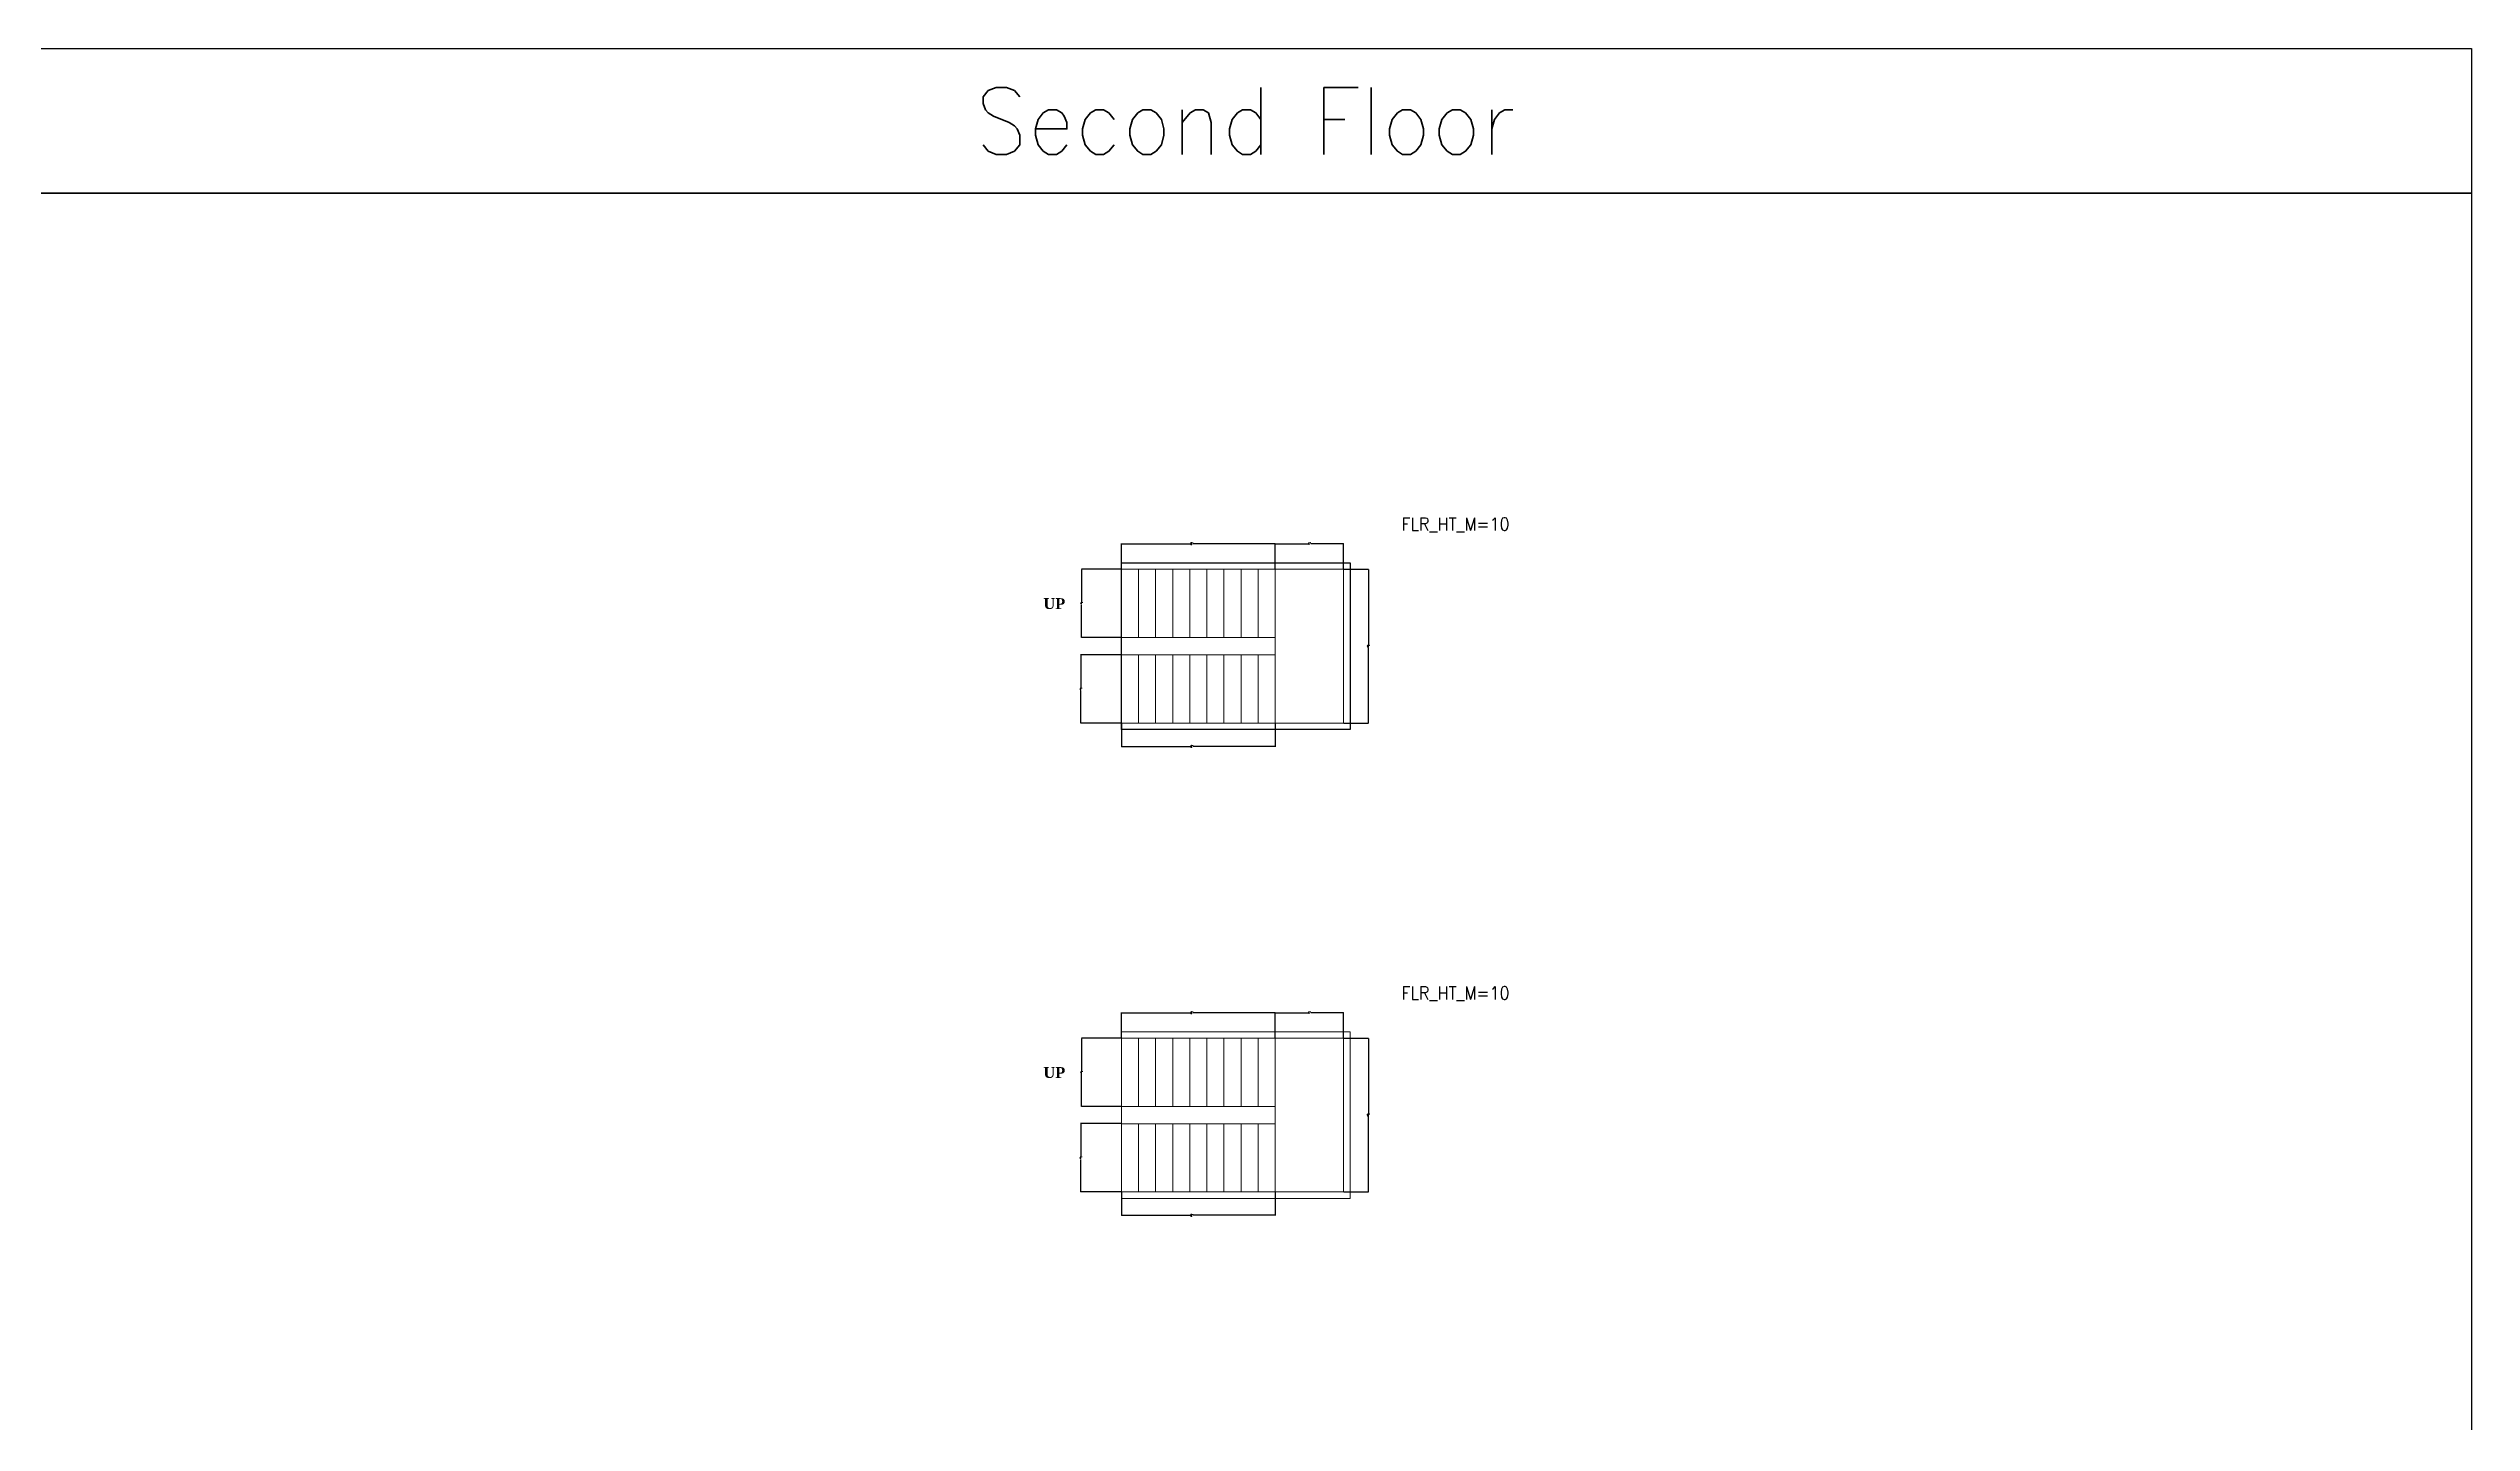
# Model space of a CAD drawing. Header units: feet. Extents: x -2086 to 4549, y -11457 to -6010.
# Drawn here: x 2847 to 4549, y -6975 to -6010 of the extents above; entities that cross this region are included whole.
import ezdxf

# ---------------------------------------------------------------- set-up
doc = ezdxf.new("R2010")
doc.units = ezdxf.units.FT
doc.header["$MEASUREMENT"] = 0
doc.layers.add('BLK_1_FLR_2_STAIR_1', color=7, linetype='Continuous', true_color=0xffffff, plot=False)
for name, color, linetype, lineweight in [('BLK_1_FLR_2_STAIR_1_FLIGHT_1', 7, 'Continuous', 0), ('BLK_1_FLR_2_STAIR_1_FLIGHT_2', 7, 'Continuous', 0), ('BLK_1_FLR_2_STAIR_1_LANDING_1', 7, 'Continuous', 0), ('BLK_1_FLR_2_STAIR_2', 7, 'Continuous', 0), ('BLK_1_FLR_2_STAIR_2_FLIGHT_2', 7, 'Continuous', 0), ('BLK_1_FLR_2_STAIR_2_LANDING_1', 7, 'Continuous', 0)]:
    doc.layers.add(name, color=color, linetype=linetype, lineweight=lineweight)
doc.layers.add('BLK_1_FLR_2_STAIR_2_FLIGHT_1', color=7, linetype='Continuous', lineweight=0, true_color=0xffffff)
doc.styles.add('MtXpl_Georgia', font='Georgia Bold.ttf')
doc.styles.get("Standard").update_dxf_attribs({"font": 'standard'})
doc.dimstyles.get("Standard").update_dxf_attribs({"dimtxt": 1.625, "dimasz": 0.18, "dimexe": 0.18, "dimexo": 0.0625, "dimgap": 0.09, "dimtad": 0, "dimtih": 1, "dimtoh": 1, "dimdec": 1, "dimzin": 0, "dimdsep": 46, "dimlunit": 4, "dimtxsty": 'standard', "dimcen": 0.09, "dimadec": 0, "dimazin": 0, "dimtfac": 1, "dimtdec": 1, "dimtofl": 0, "dimtmove": 0, "dimatfit": 3, "dimfxl": 1, "dimtolj": 1, "dimtzin": 0, "dimarcsym": 0})

# ---------------------------------------------------------------- blocks, each defined once
blk = doc.blocks.new('*D102')
at = {"layer": 'BLK_1_FLR_2_STAIR_1_FLIGHT_1', "color": 0, "lineweight": -2, "transparency": 16777216}
for p, q in [((3600.6, -6376), (3600.6, -6357.9)), ((3600.8, -6358), (3649.2, -6358)), ((3708.5, -6358), (3651.1, -6358)), ((3708.6, -6376), (3708.6, -6357.9))]:
    blk.add_line(p, q, dxfattribs=at)
at = {"layer": 'BLK_1_FLR_2_STAIR_1_FLIGHT_1', "color": 0, "transparency": 16777216}
for points in [[(3600.8, -6358), (3600.8, -6358.1), (3600.6, -6358)], [(3708.5, -6358), (3708.5, -6358.1), (3708.6, -6358)]]:
    blk.add_solid(points, dxfattribs=at)
at = {"layer": 'Defpoints', "color": 0, "transparency": 16777216}
for p in [(3708.6, -6358), (3600.6, -6376), (3708.6, -6376)]:
    blk.add_point(p, dxfattribs=at)
at = {"layer": 'BLK_1_FLR_2_STAIR_1_FLIGHT_1', "color": 0, "transparency": 16777216, "insert": (3650.1, -6358), "char_height": 1.62, "attachment_point": 5}
blk.add_mtext("\\A1;9'", dxfattribs=at)
blk = doc.blocks.new('*D103')
at = {"layer": 'BLK_1_FLR_2_STAIR_1_FLIGHT_1', "color": 0, "lineweight": -2, "transparency": 16777216}
for p, q in [((3600.6, -6376), (3572.5, -6376)), ((3572.7, -6376.2), (3572.7, -6399)), ((3572.7, -6423.8), (3572.7, -6401.1)), ((3600.6, -6424), (3572.5, -6424))]:
    blk.add_line(p, q, dxfattribs=at)
at = {"layer": 'BLK_1_FLR_2_STAIR_1_FLIGHT_1', "color": 0, "transparency": 16777216}
for points in [[(3572.7, -6376.2), (3572.7, -6376.2), (3572.7, -6376)], [(3572.7, -6423.8), (3572.7, -6423.8), (3572.7, -6424)]]:
    blk.add_solid(points, dxfattribs=at)
at = {"layer": 'Defpoints', "color": 0, "transparency": 16777216}
for p in [(3600.6, -6376), (3572.7, -6424), (3600.6, -6424)]:
    blk.add_point(p, dxfattribs=at)
at = {"layer": 'BLK_1_FLR_2_STAIR_1_FLIGHT_1', "color": 0, "transparency": 16777216, "insert": (3572.7, -6400), "char_height": 1.62, "attachment_point": 5}
blk.add_mtext("\\A1;4'", dxfattribs=at)
blk = doc.blocks.new('*D104')
at = {"layer": 'BLK_1_FLR_2_STAIR_1_FLIGHT_2', "color": 0, "lineweight": -2, "transparency": 16777216}
for p, q in [((3600.6, -6484.1), (3600.6, -6500.6)), ((3708.6, -6484.1), (3708.6, -6500.6)), ((3600.8, -6500.4), (3649.2, -6500.4)), ((3708.5, -6500.4), (3651.1, -6500.4))]:
    blk.add_line(p, q, dxfattribs=at)
at = {"layer": 'BLK_1_FLR_2_STAIR_1_FLIGHT_2', "color": 0, "transparency": 16777216}
for points in [[(3600.8, -6500.4), (3600.8, -6500.4), (3600.6, -6500.4)], [(3708.5, -6500.4), (3708.5, -6500.4), (3708.6, -6500.4)]]:
    blk.add_solid(points, dxfattribs=at)
at = {"layer": 'Defpoints', "color": 0, "transparency": 16777216}
for p in [(3600.6, -6484), (3708.6, -6484), (3708.6, -6500.4)]:
    blk.add_point(p, dxfattribs=at)
at = {"layer": 'BLK_1_FLR_2_STAIR_1_FLIGHT_2', "color": 0, "transparency": 16777216, "insert": (3650.1, -6500.4), "char_height": 1.62, "attachment_point": 5}
blk.add_mtext("\\A1;9'", dxfattribs=at)
blk = doc.blocks.new('*D105')
at = {"layer": 'BLK_1_FLR_2_STAIR_1_FLIGHT_2', "color": 0, "lineweight": -2, "transparency": 16777216}
for p, q in [((3600.6, -6436), (3571.9, -6436)), ((3572.1, -6436.2), (3572.1, -6459)), ((3572.1, -6483.8), (3572.1, -6461.1)), ((3600.6, -6484), (3571.9, -6484))]:
    blk.add_line(p, q, dxfattribs=at)
at = {"layer": 'BLK_1_FLR_2_STAIR_1_FLIGHT_2', "color": 0, "transparency": 16777216}
for points in [[(3572.1, -6436.2), (3572.1, -6436.2), (3572.1, -6436)], [(3572.1, -6483.8), (3572.1, -6483.8), (3572.1, -6484)]]:
    blk.add_solid(points, dxfattribs=at)
at = {"layer": 'Defpoints', "color": 0, "transparency": 16777216}
for p in [(3572.1, -6436), (3600.6, -6436), (3600.6, -6484)]:
    blk.add_point(p, dxfattribs=at)
at = {"layer": 'BLK_1_FLR_2_STAIR_1_FLIGHT_2', "color": 0, "transparency": 16777216, "insert": (3572.1, -6460), "char_height": 1.62, "attachment_point": 5}
blk.add_mtext("\\A1;4'", dxfattribs=at)
blk = doc.blocks.new('*D107')
at = {"layer": 'BLK_1_FLR_2_STAIR_1_LANDING_1', "color": 0, "lineweight": -2, "transparency": 16777216}
for p, q in [((3756.7, -6376), (3774.2, -6376)), ((3774, -6376.2), (3774, -6429)), ((3774, -6483.8), (3774, -6431.1)), ((3756.7, -6484), (3774.2, -6484))]:
    blk.add_line(p, q, dxfattribs=at)
at = {"layer": 'BLK_1_FLR_2_STAIR_1_LANDING_1', "color": 0, "transparency": 16777216}
for points in [[(3774, -6376.2), (3774, -6376.2), (3774, -6376)], [(3774, -6483.8), (3774, -6483.8), (3774, -6484)]]:
    blk.add_solid(points, dxfattribs=at)
at = {"layer": 'Defpoints', "color": 0, "transparency": 16777216}
for p in [(3756.6, -6376), (3774, -6376), (3756.6, -6484)]:
    blk.add_point(p, dxfattribs=at)
at = {"layer": 'BLK_1_FLR_2_STAIR_1_LANDING_1', "color": 0, "transparency": 16777216, "insert": (3774, -6430), "char_height": 1.62, "attachment_point": 5}
blk.add_mtext("\\A1;9'", dxfattribs=at)
blk = doc.blocks.new('*D106')
at = {"layer": 'BLK_1_FLR_2_STAIR_1_LANDING_1', "color": 0, "lineweight": -2, "transparency": 16777216}
for p, q in [((3708.6, -6376), (3708.6, -6357.9)), ((3708.8, -6358), (3731.7, -6358)), ((3756.5, -6358), (3733.6, -6358)), ((3756.6, -6376), (3756.6, -6357.9))]:
    blk.add_line(p, q, dxfattribs=at)
at = {"layer": 'BLK_1_FLR_2_STAIR_1_LANDING_1', "color": 0, "transparency": 16777216}
for points in [[(3708.8, -6358), (3708.8, -6358.1), (3708.6, -6358)], [(3756.5, -6358), (3756.5, -6358.1), (3756.6, -6358)]]:
    blk.add_solid(points, dxfattribs=at)
at = {"layer": 'Defpoints', "color": 0, "transparency": 16777216}
for p in [(3756.6, -6358), (3708.6, -6376), (3756.6, -6376)]:
    blk.add_point(p, dxfattribs=at)
at = {"layer": 'BLK_1_FLR_2_STAIR_1_LANDING_1', "color": 0, "transparency": 16777216, "insert": (3732.6, -6358), "char_height": 1.62, "attachment_point": 5}
blk.add_mtext("\\A1;4'", dxfattribs=at)
blk = doc.blocks.new('*D310')
at = {"layer": 'BLK_1_FLR_2_STAIR_2_FLIGHT_1', "color": 0, "lineweight": -2, "transparency": 16777216}
for p, q in [((3600.6, -6705.4), (3600.6, -6687.3)), ((3600.8, -6687.5), (3649.2, -6687.5)), ((3708.5, -6687.5), (3651.1, -6687.5)), ((3708.6, -6705.4), (3708.6, -6687.3))]:
    blk.add_line(p, q, dxfattribs=at)
at = {"layer": 'BLK_1_FLR_2_STAIR_2_FLIGHT_1', "color": 0, "transparency": 16777216}
for points in [[(3600.8, -6687.4), (3600.8, -6687.5), (3600.6, -6687.5)], [(3708.5, -6687.4), (3708.5, -6687.5), (3708.6, -6687.5)]]:
    blk.add_solid(points, dxfattribs=at)
at = {"layer": 'Defpoints', "color": 0, "transparency": 16777216}
for p in [(3708.6, -6687.5), (3600.6, -6705.4), (3708.6, -6705.4)]:
    blk.add_point(p, dxfattribs=at)
at = {"layer": 'BLK_1_FLR_2_STAIR_2_FLIGHT_1', "color": 0, "transparency": 16777216, "insert": (3650.1, -6687.5), "char_height": 1.62, "attachment_point": 5}
blk.add_mtext("\\A1;9'", dxfattribs=at)
blk = doc.blocks.new('*D311')
at = {"layer": 'BLK_1_FLR_2_STAIR_2_FLIGHT_1', "color": 0, "lineweight": -2, "transparency": 16777216}
for p, q in [((3600.6, -6705.4), (3572.5, -6705.4)), ((3572.7, -6705.6), (3572.7, -6728.4)), ((3572.7, -6753.3), (3572.7, -6730.5)), ((3600.6, -6753.4), (3572.5, -6753.4))]:
    blk.add_line(p, q, dxfattribs=at)
at = {"layer": 'BLK_1_FLR_2_STAIR_2_FLIGHT_1', "color": 0, "transparency": 16777216}
for points in [[(3572.7, -6705.6), (3572.7, -6705.6), (3572.7, -6705.4)], [(3572.7, -6753.3), (3572.7, -6753.3), (3572.7, -6753.4)]]:
    blk.add_solid(points, dxfattribs=at)
at = {"layer": 'Defpoints', "color": 0, "transparency": 16777216}
for p in [(3600.6, -6705.4), (3572.7, -6753.4), (3600.6, -6753.4)]:
    blk.add_point(p, dxfattribs=at)
at = {"layer": 'BLK_1_FLR_2_STAIR_2_FLIGHT_1', "color": 0, "transparency": 16777216, "insert": (3572.7, -6729.4), "char_height": 1.62, "attachment_point": 5}
blk.add_mtext("\\A1;4'", dxfattribs=at)
blk = doc.blocks.new('*D312')
at = {"layer": 'BLK_1_FLR_2_STAIR_2_FLIGHT_2', "color": 0, "lineweight": -2, "transparency": 16777216}
for p, q in [((3600.6, -6813.5), (3600.6, -6830)), ((3708.6, -6813.5), (3708.6, -6830)), ((3600.8, -6829.8), (3649.2, -6829.8)), ((3708.5, -6829.8), (3651.1, -6829.8))]:
    blk.add_line(p, q, dxfattribs=at)
at = {"layer": 'BLK_1_FLR_2_STAIR_2_FLIGHT_2', "color": 0, "transparency": 16777216}
for points in [[(3600.8, -6829.8), (3600.8, -6829.8), (3600.6, -6829.8)], [(3708.5, -6829.8), (3708.5, -6829.8), (3708.6, -6829.8)]]:
    blk.add_solid(points, dxfattribs=at)
at = {"layer": 'Defpoints', "color": 0, "transparency": 16777216}
for p in [(3600.6, -6813.4), (3708.6, -6813.4), (3708.6, -6829.8)]:
    blk.add_point(p, dxfattribs=at)
at = {"layer": 'BLK_1_FLR_2_STAIR_2_FLIGHT_2', "color": 0, "transparency": 16777216, "insert": (3650.1, -6829.8), "char_height": 1.62, "attachment_point": 5}
blk.add_mtext("\\A1;9'", dxfattribs=at)
blk = doc.blocks.new('*D313')
at = {"layer": 'BLK_1_FLR_2_STAIR_2_FLIGHT_2', "color": 0, "lineweight": -2, "transparency": 16777216}
for p, q in [((3600.6, -6765.4), (3571.9, -6765.4)), ((3572.1, -6765.6), (3572.1, -6788.4)), ((3572.1, -6813.3), (3572.1, -6790.5)), ((3600.6, -6813.4), (3571.9, -6813.4))]:
    blk.add_line(p, q, dxfattribs=at)
at = {"layer": 'BLK_1_FLR_2_STAIR_2_FLIGHT_2', "color": 0, "transparency": 16777216}
for points in [[(3572.1, -6765.6), (3572.1, -6765.6), (3572.1, -6765.4)], [(3572.1, -6813.3), (3572.1, -6813.3), (3572.1, -6813.4)]]:
    blk.add_solid(points, dxfattribs=at)
at = {"layer": 'Defpoints', "color": 0, "transparency": 16777216}
for p in [(3572.1, -6765.4), (3600.6, -6765.4), (3600.6, -6813.4)]:
    blk.add_point(p, dxfattribs=at)
at = {"layer": 'BLK_1_FLR_2_STAIR_2_FLIGHT_2', "color": 0, "transparency": 16777216, "insert": (3572.1, -6789.4), "char_height": 1.62, "attachment_point": 5}
blk.add_mtext("\\A1;4'", dxfattribs=at)
blk = doc.blocks.new('*D314')
at = {"layer": 'BLK_1_FLR_2_STAIR_2_LANDING_1', "color": 0, "lineweight": -2, "transparency": 16777216}
for p, q in [((3756.7, -6705.4), (3774.2, -6705.4)), ((3774, -6705.6), (3774, -6758.4)), ((3774, -6813.3), (3774, -6760.5)), ((3756.7, -6813.4), (3774.2, -6813.4))]:
    blk.add_line(p, q, dxfattribs=at)
at = {"layer": 'BLK_1_FLR_2_STAIR_2_LANDING_1', "color": 0, "transparency": 16777216}
for points in [[(3774, -6705.6), (3774, -6705.6), (3774, -6705.4)], [(3774, -6813.3), (3774, -6813.3), (3774, -6813.4)]]:
    blk.add_solid(points, dxfattribs=at)
at = {"layer": 'Defpoints', "color": 0, "transparency": 16777216}
for p in [(3756.6, -6705.4), (3774, -6705.4), (3756.6, -6813.4)]:
    blk.add_point(p, dxfattribs=at)
at = {"layer": 'BLK_1_FLR_2_STAIR_2_LANDING_1', "color": 0, "transparency": 16777216, "insert": (3774, -6759.4), "char_height": 1.62, "attachment_point": 5}
blk.add_mtext("\\A1;9'", dxfattribs=at)
blk = doc.blocks.new('*D315')
at = {"layer": 'BLK_1_FLR_2_STAIR_2_LANDING_1', "color": 0, "lineweight": -2, "transparency": 16777216}
for p, q in [((3708.6, -6705.4), (3708.6, -6687.3)), ((3708.8, -6687.5), (3731.7, -6687.5)), ((3756.5, -6687.5), (3733.6, -6687.5)), ((3756.6, -6705.4), (3756.6, -6687.3))]:
    blk.add_line(p, q, dxfattribs=at)
at = {"layer": 'BLK_1_FLR_2_STAIR_2_LANDING_1', "color": 0, "transparency": 16777216}
for points in [[(3708.8, -6687.4), (3708.8, -6687.5), (3708.6, -6687.5)], [(3756.5, -6687.4), (3756.5, -6687.5), (3756.6, -6687.5)]]:
    blk.add_solid(points, dxfattribs=at)
at = {"layer": 'Defpoints', "color": 0, "transparency": 16777216}
for p in [(3756.6, -6687.5), (3708.6, -6705.4), (3756.6, -6705.4)]:
    blk.add_point(p, dxfattribs=at)
at = {"layer": 'BLK_1_FLR_2_STAIR_2_LANDING_1', "color": 0, "transparency": 16777216, "insert": (3732.6, -6687.5), "char_height": 1.62, "attachment_point": 5}
blk.add_mtext("\\A1;4'", dxfattribs=at)

msp = doc.modelspace()

# ---------------------------------------------------------------- linework, layer by layer
for points in [[(-1223.89, -6010.11), (4548.57, -6010.11), (4548.57, -6111.79), (-1223.89, -6111.79), (-1223.89, -6010.11)], [(-1223.89, -6111.79), (4548.57, -6111.79), (4548.57, -7002.59), (-1223.89, -7002.59), (-1223.89, -6111.79)]]:
    msp.add_lwpolyline(points, close=True)
at = {"layer": 'BLK_1_FLR_2_STAIR_1'}
msp.add_lwpolyline([(3600.63, -6371.49), (3761.16, -6371.49), (3761.16, -6488.55), (3600.63, -6488.55), (3600.63, -6376.02)], close=True, dxfattribs=at)
at = {"layer": 'BLK_1_FLR_2_STAIR_1_FLIGHT_1', "color": 3}
for p, q in [((3600.63, -6424.02), (3600.63, -6376.02)), ((3612.63, -6424.02), (3612.63, -6376.02)), ((3624.63, -6424.02), (3624.63, -6376.02)), ((3636.63, -6424.02), (3636.63, -6376.02)), ((3648.63, -6424.02), (3648.63, -6376.02)), ((3660.63, -6424.02), (3660.63, -6376.02)), ((3672.63, -6424.02), (3672.63, -6376.02)), ((3684.63, -6424.02), (3684.63, -6376.02)), ((3696.63, -6424.02), (3696.63, -6376.02)), ((3708.63, -6424.02), (3708.63, -6376.02))]:
    msp.add_line(p, q, dxfattribs=at)
at = {"layer": 'BLK_1_FLR_2_STAIR_1_FLIGHT_1'}
msp.add_lwpolyline([(3600.63, -6376.02), (3600.63, -6424.02), (3708.63, -6424.02), (3708.63, -6376.02), (3600.63, -6376.02)], close=True, dxfattribs=at)
at = {"layer": 'BLK_1_FLR_2_STAIR_1_FLIGHT_2', "color": 3}
for p, q in [((3600.63, -6484.02), (3600.63, -6436.02)), ((3612.63, -6484.02), (3612.63, -6436.02)), ((3624.63, -6484.02), (3624.63, -6436.02)), ((3636.63, -6484.02), (3636.63, -6436.02)), ((3648.63, -6436.02), (3648.63, -6484.02)), ((3660.63, -6436.02), (3660.63, -6484.02)), ((3672.63, -6436.02), (3672.63, -6484.02)), ((3684.63, -6436.02), (3684.63, -6484.02)), ((3696.63, -6436.02), (3696.63, -6484.02)), ((3708.63, -6436.02), (3708.63, -6484.02))]:
    msp.add_line(p, q, dxfattribs=at)
at = {"layer": 'BLK_1_FLR_2_STAIR_1_FLIGHT_2'}
msp.add_lwpolyline([(3600.63, -6436.02), (3708.63, -6436.02), (3708.63, -6484.02), (3600.63, -6484.02), (3600.63, -6436.02)], close=True, dxfattribs=at)
at = {"layer": 'BLK_1_FLR_2_STAIR_1_LANDING_1'}
msp.add_lwpolyline([(3708.63, -6376.02), (3756.63, -6376.02), (3756.63, -6484.02), (3708.63, -6484.02), (3708.63, -6376.02)], close=True, dxfattribs=at)
at = {"layer": 'BLK_1_FLR_2_STAIR_2'}
msp.add_lwpolyline([(3600.63, -6700.91), (3761.16, -6700.91), (3761.16, -6817.96), (3600.63, -6817.96), (3600.63, -6705.43)], close=True, dxfattribs=at)
at = {"layer": 'BLK_1_FLR_2_STAIR_2_FLIGHT_1', "color": 3}
for p, q in [((3600.63, -6753.43), (3600.63, -6705.43)), ((3612.63, -6753.43), (3612.63, -6705.43)), ((3624.63, -6753.43), (3624.63, -6705.43)), ((3636.63, -6753.43), (3636.63, -6705.43)), ((3648.63, -6753.43), (3648.63, -6705.43)), ((3660.63, -6753.43), (3660.63, -6705.43)), ((3672.63, -6753.43), (3672.63, -6705.43)), ((3684.63, -6753.43), (3684.63, -6705.43)), ((3696.63, -6753.43), (3696.63, -6705.43)), ((3708.63, -6753.43), (3708.63, -6705.43))]:
    msp.add_line(p, q, dxfattribs=at)
at = {"layer": 'BLK_1_FLR_2_STAIR_2_FLIGHT_1'}
msp.add_lwpolyline([(3600.63, -6705.43), (3600.63, -6753.43), (3708.63, -6753.43), (3708.63, -6705.43), (3600.63, -6705.43)], close=True, dxfattribs=at)
at = {"layer": 'BLK_1_FLR_2_STAIR_2_FLIGHT_2', "color": 3}
for p, q in [((3600.63, -6813.43), (3600.63, -6765.43)), ((3612.63, -6813.43), (3612.63, -6765.43)), ((3624.63, -6813.43), (3624.63, -6765.43)), ((3636.63, -6813.43), (3636.63, -6765.43)), ((3648.63, -6765.43), (3648.63, -6813.43)), ((3660.63, -6765.43), (3660.63, -6813.43)), ((3672.63, -6765.43), (3672.63, -6813.43)), ((3684.63, -6765.43), (3684.63, -6813.43)), ((3696.63, -6765.43), (3696.63, -6813.43)), ((3708.63, -6765.43), (3708.63, -6813.43))]:
    msp.add_line(p, q, dxfattribs=at)
at = {"layer": 'BLK_1_FLR_2_STAIR_2_FLIGHT_2'}
msp.add_lwpolyline([(3600.63, -6765.43), (3708.63, -6765.43), (3708.63, -6813.43), (3600.63, -6813.43), (3600.63, -6765.43)], close=True, dxfattribs=at)
at = {"layer": 'BLK_1_FLR_2_STAIR_2_LANDING_1'}
msp.add_lwpolyline([(3708.63, -6705.43), (3756.63, -6705.43), (3756.63, -6813.43), (3708.63, -6813.43), (3708.63, -6705.43)], close=True, dxfattribs=at)

# ---------------------------------------------------------------- texts
at = {"style": 'MtXpl_Georgia'}
for p in [(3545.85, -6403.89), (3545.85, -6733.31)]:
    msp.add_text('UP', height=7.618, dxfattribs=at).set_placement(p)
at = {"insert": (3497.92, -6037.46), "char_height": 47.1557, "attachment_point": 1}
msp.add_mtext_dynamic_manual_height_columns('Second Floor', width=1157.4238, gutter_width=196.85, heights=[0], dxfattribs=at)
at = {"layer": 'BLK_1_FLR_2_STAIR_1', "insert": (3797.23, -6339.74), "char_height": 9.0057, "width": 96.0609, "attachment_point": 1}
msp.add_mtext('FLR_HT_M=10', dxfattribs=at)
at = {"layer": 'BLK_1_FLR_2_STAIR_2', "insert": (3797.23, -6669.16), "char_height": 9.0057, "width": 96.0609, "attachment_point": 1}
msp.add_mtext('FLR_HT_M=10', dxfattribs=at)

# ---------------------------------------------------------------- dimensions: what is measured, and where the dimension line sits
at = {"layer": 'BLK_1_FLR_2_STAIR_1_FLIGHT_1', "color": 1}
dim = msp.add_linear_dim(base=(3708.63, -6358.04), p1=(3600.63, -6376.02), p2=(3708.63, -6376.02), dimstyle='Standard', dxfattribs=at)
dim.commit()
dim.dimension.update_dxf_attribs({"geometry": '*D102', "text_midpoint": (3650.15, -6358.04), "dimtype": 160})
at = {"layer": 'BLK_1_FLR_2_STAIR_1_FLIGHT_1', "color": 2}
dim = msp.add_linear_dim(base=(3572.69, -6424.02), p1=(3600.63, -6376.02), p2=(3600.63, -6424.02), angle=90, dimstyle='Standard', dxfattribs=at)
dim.commit()
dim.dimension.update_dxf_attribs({"geometry": '*D103', "text_midpoint": (3572.69, -6400.02)})
at = {"layer": 'BLK_1_FLR_2_STAIR_1_FLIGHT_2', "color": 2}
dim = msp.add_linear_dim(base=(3572.09, -6436.02), p1=(3600.63, -6484.02), p2=(3600.63, -6436.02), angle=90, dimstyle='Standard', dxfattribs=at)
dim.commit()
dim.dimension.update_dxf_attribs({"geometry": '*D105', "text_midpoint": (3572.09, -6460.02)})
at = {"layer": 'BLK_1_FLR_2_STAIR_1_FLIGHT_2', "color": 1}
dim = msp.add_linear_dim(base=(3708.63, -6500.39), p1=(3600.63, -6484.02), p2=(3708.63, -6484.02), dimstyle='Standard', dxfattribs=at)
dim.commit()
dim.dimension.update_dxf_attribs({"geometry": '*D104', "text_midpoint": (3650.15, -6500.39), "dimtype": 160})
at = {"layer": 'BLK_1_FLR_2_STAIR_1_LANDING_1', "color": 1}
dim = msp.add_linear_dim(base=(3756.63, -6358.04), p1=(3708.63, -6376.02), p2=(3756.63, -6376.02), dimstyle='Standard', dxfattribs=at)
dim.commit()
dim.dimension.update_dxf_attribs({"geometry": '*D106', "text_midpoint": (3732.63, -6358.04), "dimtype": 160})
at = {"layer": 'BLK_1_FLR_2_STAIR_1_LANDING_1', "color": 2}
dim = msp.add_linear_dim(base=(3774.02, -6376.02), p1=(3756.63, -6484.02), p2=(3756.63, -6376.02), angle=90, dimstyle='Standard', dxfattribs=at)
dim.commit()
dim.dimension.update_dxf_attribs({"geometry": '*D107', "text_midpoint": (3774.02, -6430.02)})
at = {"layer": 'BLK_1_FLR_2_STAIR_2_FLIGHT_1', "color": 1}
dim = msp.add_linear_dim(base=(3708.63, -6687.46), p1=(3600.63, -6705.43), p2=(3708.63, -6705.43), dimstyle='Standard', dxfattribs=at)
dim.commit()
dim.dimension.update_dxf_attribs({"geometry": '*D310', "text_midpoint": (3650.15, -6687.46), "dimtype": 160})
at = {"layer": 'BLK_1_FLR_2_STAIR_2_FLIGHT_1', "color": 2}
dim = msp.add_linear_dim(base=(3572.69, -6753.43), p1=(3600.63, -6705.43), p2=(3600.63, -6753.43), angle=90, dimstyle='Standard', dxfattribs=at)
dim.commit()
dim.dimension.update_dxf_attribs({"geometry": '*D311', "text_midpoint": (3572.69, -6729.43)})
at = {"layer": 'BLK_1_FLR_2_STAIR_2_FLIGHT_2', "color": 2}
dim = msp.add_linear_dim(base=(3572.09, -6765.43), p1=(3600.63, -6813.43), p2=(3600.63, -6765.43), angle=90, dimstyle='Standard', dxfattribs=at)
dim.commit()
dim.dimension.update_dxf_attribs({"geometry": '*D313', "text_midpoint": (3572.09, -6789.43)})
at = {"layer": 'BLK_1_FLR_2_STAIR_2_FLIGHT_2', "color": 1}
dim = msp.add_linear_dim(base=(3708.63, -6829.8), p1=(3600.63, -6813.43), p2=(3708.63, -6813.43), dimstyle='Standard', dxfattribs=at)
dim.commit()
dim.dimension.update_dxf_attribs({"geometry": '*D312', "text_midpoint": (3650.15, -6829.8), "dimtype": 160})
at = {"layer": 'BLK_1_FLR_2_STAIR_2_LANDING_1', "color": 1}
dim = msp.add_linear_dim(base=(3756.63, -6687.46), p1=(3708.63, -6705.43), p2=(3756.63, -6705.43), dimstyle='Standard', dxfattribs=at)
dim.commit()
dim.dimension.update_dxf_attribs({"geometry": '*D315', "text_midpoint": (3732.63, -6687.46), "dimtype": 160})
at = {"layer": 'BLK_1_FLR_2_STAIR_2_LANDING_1', "color": 2}
dim = msp.add_linear_dim(base=(3774.02, -6705.43), p1=(3756.63, -6813.43), p2=(3756.63, -6705.43), angle=90, dimstyle='Standard', dxfattribs=at)
dim.commit()
dim.dimension.update_dxf_attribs({"geometry": '*D314', "text_midpoint": (3774.02, -6759.43)})

doc.saveas('drawing.dxf')
